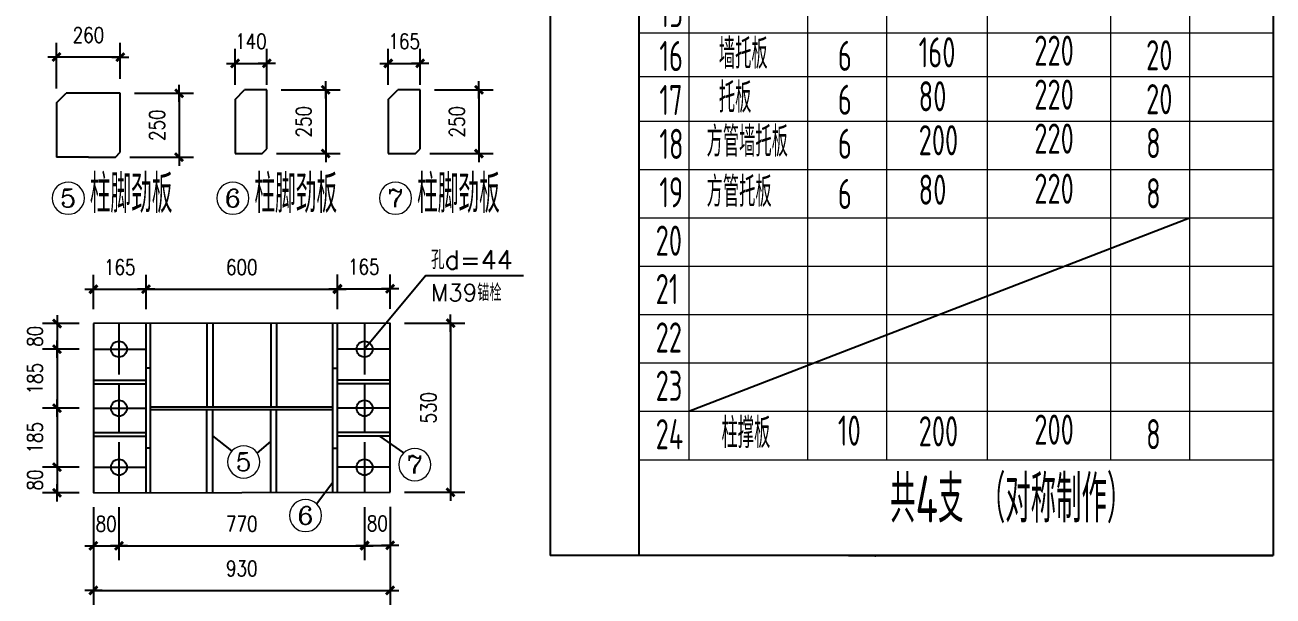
# Model space of a CAD drawing. Header units: millimetres. Extents: x 2451220 to 4527627, y -5186613 to -1639140.
# Drawn here: x 2491766 to 2499592, y -1723549 to -1719970 of the extents above; entities that cross this region are included whole.
import ezdxf
from ezdxf.enums import TextEntityAlignment as Align

# ---------------------------------------------------------------- set-up
doc = ezdxf.new("R2010")
doc.units = ezdxf.units.MM
doc.header["$LTSCALE"] = 1000
doc.header["$PDMODE"] = 34
doc.linetypes.add('CENTER', pattern=[50.8, 31.75, -6.35, 6.35, -6.35])
doc.layers.add('轴线层', color=1, linetype='CENTER', lineweight=15)
doc.layers.add('钢架', color=7, linetype='Continuous', lineweight=25)
doc.styles.add('COMPLEX', font='COMPLEX')
doc.styles.add('DIM_FONT', font='simplex.shx', dxfattribs={"width": 0.8, "bigfont": 'hztxt.shx'})
doc.styles.add('hz', font='gbenor.shx', dxfattribs={"width": 0.75, "height": 100, "bigfont": 'gbcbig.shx'})
doc.styles.get("Standard").update_dxf_attribs({"font": 'txt', "bigfont": 'gbcbig.shx'})
doc.dimstyles.new('WGH(2)', dxfattribs={"dimscale": 1.2, "dimtxt": 100, "dimasz": 0.5, "dimexe": 75, "dimexo": 75, "dimgap": 75, "dimtad": 1, "dimdec": 0, "dimlfac": 0.5, "dimzin": 0, "dimdsep": 46, "dimtxsty": 'DIM_FONT', "dimblk1": '_DIMX', "dimblk2": '_DIMX', "dimsah": 1, "dimcen": 0.09, "dimclrd": 3, "dimclre": 3, "dimclrt": 7, "dimadec": 0, "dimazin": 0, "dimtfac": 1, "dimtdec": 0, "dimtix": 1, "dimtmove": 2, "dimatfit": 3, "dimldrblk": '_DIMX', "dimfxl": 1, "dimtolj": 1, "dimtzin": 0, "dimarcsym": 0})

# ---------------------------------------------------------------- blocks, each defined once
blk = doc.blocks.new('轴线标号')
at = {"lineweight": 13}
blk.add_circle((0, 0), 0.5, dxfattribs=at)
at = {"layer": '钢架', "lineweight": 13, "style": 'COMPLEX', "width": 1.041667}
blk.add_attdef('A', text='', height=0.56, dxfattribs=at).set_placement((-0.25, -0.28), (0.25, -0.28), align=Align.FIT)
blk = doc.blocks.new('_DIMX')
blk.add_line((-150, 0), (150, 0))
at = {"const_width": 50}
blk.add_lwpolyline([(-70, -70), (70, 70)], dxfattribs=at)
blk = doc.blocks.new('*D1907')
at = {"color": 3, "lineweight": -2}
for p, q in [((2492195.6, -1722992), (2492195.6, -1723324.7)), ((2492355.6, -1722992), (2492355.6, -1723324.7)), ((2492195.3, -1723234.7), (2492194.9, -1723234.7)), ((2492195.6, -1723234.7), (2492355.6, -1723234.7)), ((2492356, -1723234.7), (2492356.3, -1723234.7))]:
    blk.add_line(p, q, dxfattribs=at)
at = {"layer": 'Defpoints', "color": 0}
for p in [(2492195.6, -1722902), (2492355.6, -1722902), (2492355.6, -1723234.7)]:
    blk.add_point(p, dxfattribs=at)
at = {"color": 3, "lineweight": -2, "xscale": 0.36, "yscale": 0.36, "zscale": 0.36}
blk.add_blockref('_DIMX', (2492195.6, -1723234.7), dxfattribs=at)
at = {"color": 3, "lineweight": -2, "xscale": 0.36, "yscale": 0.36, "zscale": 0.36, "rotation": 180}
blk.add_blockref('_DIMX', (2492355.6, -1723234.7), dxfattribs=at)
at = {"color": 7, "insert": (2492275.6, -1723096.7), "char_height": 96, "attachment_point": 5, "style": 'DIM_FONT'}
blk.add_mtext('\\A1;80', dxfattribs=at)
blk = doc.blocks.new('*D402')
at = {"color": 3, "lineweight": -2}
for p, q in [((2492355.6, -1722992), (2492355.6, -1723324.7)), ((2493895.6, -1722992), (2493895.6, -1723324.7)), ((2492356, -1723234.7), (2493895.3, -1723234.7))]:
    blk.add_line(p, q, dxfattribs=at)
at = {"layer": 'Defpoints', "color": 0}
for p in [(2492355.6, -1722902), (2493895.6, -1722902), (2493895.6, -1723234.7)]:
    blk.add_point(p, dxfattribs=at)
at = {"color": 3, "lineweight": -2, "xscale": 0.36, "yscale": 0.36, "zscale": 0.36, "rotation": 180}
blk.add_blockref('_DIMX', (2492355.6, -1723234.7), dxfattribs=at)
at = {"color": 3, "lineweight": -2, "xscale": 0.36, "yscale": 0.36, "zscale": 0.36}
blk.add_blockref('_DIMX', (2493895.6, -1723234.7), dxfattribs=at)
at = {"color": 7, "insert": (2493125.6, -1723096.7), "char_height": 96, "attachment_point": 5, "style": 'DIM_FONT'}
blk.add_mtext('\\A1;770', dxfattribs=at)
blk = doc.blocks.new('*D1908')
at = {"color": 3, "lineweight": -2}
for p, q in [((2493895.6, -1722992), (2493895.6, -1723322)), ((2494056, -1722989.3), (2494056, -1723322)), ((2493895.3, -1723232), (2493894.9, -1723232)), ((2493895.6, -1723232), (2494056, -1723232)), ((2494056.4, -1723232), (2494056.7, -1723232))]:
    blk.add_line(p, q, dxfattribs=at)
at = {"layer": 'Defpoints', "color": 0}
for p in [(2493895.6, -1722902), (2494056, -1722899.3), (2494056, -1723232)]:
    blk.add_point(p, dxfattribs=at)
at = {"color": 3, "lineweight": -2, "xscale": 0.36, "yscale": 0.36, "zscale": 0.36}
blk.add_blockref('_DIMX', (2493895.6, -1723232), dxfattribs=at)
at = {"color": 3, "lineweight": -2, "xscale": 0.36, "yscale": 0.36, "zscale": 0.36, "rotation": 180}
blk.add_blockref('_DIMX', (2494056, -1723232), dxfattribs=at)
at = {"color": 7, "insert": (2493975.8, -1723094), "char_height": 96, "attachment_point": 5, "style": 'DIM_FONT'}
blk.add_mtext('\\A1;80', dxfattribs=at)
blk = doc.blocks.new('*D1909')
at = {"color": 3, "lineweight": -2}
for p, q in [((2492105.6, -1721842), (2491877.2, -1721842)), ((2491967.2, -1721841.7), (2491967.2, -1721841.3)), ((2491967.2, -1721842), (2491967.2, -1722002)), ((2492105.6, -1722002), (2491877.2, -1722002)), ((2491967.2, -1722002.4), (2491967.2, -1722002.7))]:
    blk.add_line(p, q, dxfattribs=at)
at = {"layer": 'Defpoints', "color": 0}
for p in [(2492195.6, -1721842), (2491967.2, -1722002), (2492195.6, -1722002)]:
    blk.add_point(p, dxfattribs=at)
at = {"color": 3, "lineweight": -2, "xscale": 0.36, "yscale": 0.36, "zscale": 0.36}
for p, rotation in [((2491967.2, -1721842), 270), ((2491967.2, -1722002), 90)]:
    blk.add_blockref('_DIMX', p, dxfattribs=dict(at, rotation=rotation))
at = {"color": 7, "insert": (2491829.2, -1721922), "char_height": 96, "attachment_point": 5, "rotation": 90, "style": 'DIM_FONT'}
blk.add_mtext('\\A1;80', dxfattribs=at)
blk = doc.blocks.new('*D1910')
at = {"color": 3, "lineweight": -2}
for p, q in [((2492105.6, -1722002), (2491877.2, -1722002)), ((2491967.2, -1722002.4), (2491967.2, -1722371.7)), ((2492105.6, -1722372), (2491877.2, -1722372))]:
    blk.add_line(p, q, dxfattribs=at)
at = {"layer": 'Defpoints', "color": 0}
for p in [(2492195.6, -1722002), (2491967.2, -1722372), (2492195.6, -1722372)]:
    blk.add_point(p, dxfattribs=at)
at = {"color": 3, "lineweight": -2, "xscale": 0.36, "yscale": 0.36, "zscale": 0.36}
for p, rotation in [((2491967.2, -1722002), 90), ((2491967.2, -1722372), 270)]:
    blk.add_blockref('_DIMX', p, dxfattribs=dict(at, rotation=rotation))
at = {"color": 7, "insert": (2491829.2, -1722187), "char_height": 96, "attachment_point": 5, "rotation": 90, "style": 'DIM_FONT'}
blk.add_mtext('\\A1;185', dxfattribs=at)
blk = doc.blocks.new('*D1911')
at = {"color": 3, "lineweight": -2}
for p, q in [((2492105.6, -1722372), (2491877.2, -1722372)), ((2491967.2, -1722372.4), (2491967.2, -1722741.7)), ((2492105.6, -1722742), (2491877.2, -1722742))]:
    blk.add_line(p, q, dxfattribs=at)
at = {"layer": 'Defpoints', "color": 0}
for p in [(2492195.6, -1722372), (2491967.2, -1722742), (2492195.6, -1722742)]:
    blk.add_point(p, dxfattribs=at)
at = {"color": 3, "lineweight": -2, "xscale": 0.36, "yscale": 0.36, "zscale": 0.36}
for p, rotation in [((2491967.2, -1722372), 90), ((2491967.2, -1722742), 270)]:
    blk.add_blockref('_DIMX', p, dxfattribs=dict(at, rotation=rotation))
at = {"color": 7, "insert": (2491829.2, -1722557), "char_height": 96, "attachment_point": 5, "rotation": 90, "style": 'DIM_FONT'}
blk.add_mtext('\\A1;185', dxfattribs=at)
blk = doc.blocks.new('*D1912')
at = {"color": 3, "lineweight": -2}
for p, q in [((2492105.6, -1722742), (2491877.2, -1722742)), ((2491967.2, -1722741.7), (2491967.2, -1722741.3)), ((2491967.2, -1722742), (2491967.2, -1722902)), ((2492105.6, -1722902), (2491877.2, -1722902)), ((2491967.2, -1722902.4), (2491967.2, -1722902.7))]:
    blk.add_line(p, q, dxfattribs=at)
at = {"layer": 'Defpoints', "color": 0}
for p in [(2492195.6, -1722742), (2491967.2, -1722902), (2492195.6, -1722902)]:
    blk.add_point(p, dxfattribs=at)
at = {"color": 3, "lineweight": -2, "xscale": 0.36, "yscale": 0.36, "zscale": 0.36}
for p, rotation in [((2491967.2, -1722742), 270), ((2491967.2, -1722902), 90)]:
    blk.add_blockref('_DIMX', p, dxfattribs=dict(at, rotation=rotation))
at = {"color": 7, "insert": (2491829.2, -1722822), "char_height": 96, "attachment_point": 5, "rotation": 90, "style": 'DIM_FONT'}
blk.add_mtext('\\A1;80', dxfattribs=at)
blk = doc.blocks.new('*D1913')
at = {"color": 3, "lineweight": -2}
for p, q in [((2492195.6, -1721752), (2492195.6, -1721536.3)), ((2492525.6, -1721752), (2492525.6, -1721536.3)), ((2492195.3, -1721626.3), (2492194.9, -1721626.3)), ((2492195.6, -1721626.3), (2492525.6, -1721626.3)), ((2492526, -1721626.3), (2492526.3, -1721626.3))]:
    blk.add_line(p, q, dxfattribs=at)
at = {"layer": 'Defpoints', "color": 0}
for p in [(2492525.6, -1721626.3), (2492195.6, -1721842), (2492525.6, -1721842)]:
    blk.add_point(p, dxfattribs=at)
at = {"color": 3, "lineweight": -2, "xscale": 0.36, "yscale": 0.36, "zscale": 0.36}
blk.add_blockref('_DIMX', (2492195.6, -1721626.3), dxfattribs=at)
at = {"color": 3, "lineweight": -2, "xscale": 0.36, "yscale": 0.36, "zscale": 0.36, "rotation": 180}
blk.add_blockref('_DIMX', (2492525.6, -1721626.3), dxfattribs=at)
at = {"color": 7, "insert": (2492360.6, -1721488.3), "char_height": 96, "attachment_point": 5, "style": 'DIM_FONT'}
blk.add_mtext('\\A1;165', dxfattribs=at)
blk = doc.blocks.new('*D1914')
at = {"color": 3, "lineweight": -2}
for p, q in [((2492525.6, -1721752), (2492525.6, -1721536.3)), ((2493725.6, -1721752), (2493725.6, -1721536.3)), ((2492526, -1721626.3), (2493725.3, -1721626.3))]:
    blk.add_line(p, q, dxfattribs=at)
at = {"layer": 'Defpoints', "color": 0}
for p in [(2493725.6, -1721626.3), (2492525.6, -1721842), (2493725.6, -1721842)]:
    blk.add_point(p, dxfattribs=at)
at = {"color": 3, "lineweight": -2, "xscale": 0.36, "yscale": 0.36, "zscale": 0.36, "rotation": 180}
blk.add_blockref('_DIMX', (2492525.6, -1721626.3), dxfattribs=at)
at = {"color": 3, "lineweight": -2, "xscale": 0.36, "yscale": 0.36, "zscale": 0.36}
blk.add_blockref('_DIMX', (2493725.6, -1721626.3), dxfattribs=at)
at = {"color": 7, "insert": (2493125.6, -1721488.3), "char_height": 96, "attachment_point": 5, "style": 'DIM_FONT'}
blk.add_mtext('\\A1;600', dxfattribs=at)
blk = doc.blocks.new('*D1915')
at = {"color": 3, "lineweight": -2}
for p, q in [((2493725.6, -1721752), (2493725.6, -1721533.6)), ((2494056, -1721749.3), (2494056, -1721533.6)), ((2493725.3, -1721623.6), (2493724.9, -1721623.6)), ((2493725.6, -1721623.6), (2494056, -1721623.6)), ((2494056.4, -1721623.6), (2494056.7, -1721623.6))]:
    blk.add_line(p, q, dxfattribs=at)
at = {"layer": 'Defpoints', "color": 0}
for p in [(2494056, -1721623.6), (2494056, -1721839.3), (2493725.6, -1721842)]:
    blk.add_point(p, dxfattribs=at)
at = {"color": 3, "lineweight": -2, "xscale": 0.36, "yscale": 0.36, "zscale": 0.36}
blk.add_blockref('_DIMX', (2493725.6, -1721623.6), dxfattribs=at)
at = {"color": 3, "lineweight": -2, "xscale": 0.36, "yscale": 0.36, "zscale": 0.36, "rotation": 180}
blk.add_blockref('_DIMX', (2494056, -1721623.6), dxfattribs=at)
at = {"color": 7, "insert": (2493890.8, -1721485.6), "char_height": 96, "attachment_point": 5, "style": 'DIM_FONT'}
blk.add_mtext('\\A1;165', dxfattribs=at)
blk = doc.blocks.new('*D1916')
at = {"color": 3, "lineweight": -2}
for p, q in [((2494146, -1721839.3), (2494525, -1721839.3)), ((2494435, -1721839.7), (2494435, -1722898.9)), ((2494146, -1722899.3), (2494525, -1722899.3))]:
    blk.add_line(p, q, dxfattribs=at)
at = {"layer": 'Defpoints', "color": 0}
for p in [(2494056, -1721839.3), (2494056, -1722899.3), (2494435, -1722899.3)]:
    blk.add_point(p, dxfattribs=at)
at = {"color": 3, "lineweight": -2, "xscale": 0.36, "yscale": 0.36, "zscale": 0.36}
for p, rotation in [((2494435, -1721839.3), 90), ((2494435, -1722899.3), 270)]:
    blk.add_blockref('_DIMX', p, dxfattribs=dict(at, rotation=rotation))
at = {"color": 7, "insert": (2494297, -1722369.3), "char_height": 96, "attachment_point": 5, "rotation": 90, "style": 'DIM_FONT'}
blk.add_mtext('\\A1;530', dxfattribs=at)
blk = doc.blocks.new('*D1917')
at = {"color": 3, "lineweight": -2}
for p, q in [((2492195.6, -1722992), (2492195.6, -1723604.4)), ((2494056, -1722989.3), (2494056, -1723604.4)), ((2492196, -1723514.4), (2494055.6, -1723514.4))]:
    blk.add_line(p, q, dxfattribs=at)
at = {"layer": 'Defpoints', "color": 0}
for p in [(2492195.6, -1722902), (2494056, -1722899.3), (2494056, -1723514.4)]:
    blk.add_point(p, dxfattribs=at)
at = {"color": 3, "lineweight": -2, "xscale": 0.36, "yscale": 0.36, "zscale": 0.36, "rotation": 180}
blk.add_blockref('_DIMX', (2492195.6, -1723514.4), dxfattribs=at)
at = {"color": 3, "lineweight": -2, "xscale": 0.36, "yscale": 0.36, "zscale": 0.36}
blk.add_blockref('_DIMX', (2494056, -1723514.4), dxfattribs=at)
at = {"color": 7, "insert": (2493125.8, -1723376.4), "char_height": 96, "attachment_point": 5, "style": 'DIM_FONT'}
blk.add_mtext('\\A1;930', dxfattribs=at)
blk = doc.blocks.new('*D1918')
at = {"color": 3, "lineweight": -2}
for p, q in [((2492454.1, -1720398.5), (2492822.6, -1720398.5)), ((2492732.6, -1720398.8), (2492732.6, -1720798.1)), ((2492424.1, -1720798.5), (2492822.6, -1720798.5))]:
    blk.add_line(p, q, dxfattribs=at)
at = {"layer": 'Defpoints', "color": 0}
for p in [(2492364.1, -1720398.5), (2492334.1, -1720798.5), (2492732.6, -1720798.5)]:
    blk.add_point(p, dxfattribs=at)
at = {"color": 3, "lineweight": -2, "xscale": 0.36, "yscale": 0.36, "zscale": 0.36}
for p, rotation in [((2492732.6, -1720398.5), 90), ((2492732.6, -1720798.5), 270)]:
    blk.add_blockref('_DIMX', p, dxfattribs=dict(at, rotation=rotation))
at = {"color": 7, "insert": (2492594.6, -1720598.5), "char_height": 96, "attachment_point": 5, "rotation": 90, "style": 'DIM_FONT'}
blk.add_mtext('\\A1;250', dxfattribs=at)
blk = doc.blocks.new('*D1919')
at = {"color": 3, "lineweight": -2}
for p, q in [((2493373.3, -1720376.5), (2493741.8, -1720376.5)), ((2493651.8, -1720376.9), (2493651.8, -1720776.1)), ((2493343.3, -1720776.5), (2493741.8, -1720776.5))]:
    blk.add_line(p, q, dxfattribs=at)
at = {"layer": 'Defpoints', "color": 0}
for p in [(2493283.3, -1720376.5), (2493253.3, -1720776.5), (2493651.8, -1720776.5)]:
    blk.add_point(p, dxfattribs=at)
at = {"color": 3, "lineweight": -2, "xscale": 0.36, "yscale": 0.36, "zscale": 0.36}
for p, rotation in [((2493651.8, -1720376.5), 90), ((2493651.8, -1720776.5), 270)]:
    blk.add_blockref('_DIMX', p, dxfattribs=dict(at, rotation=rotation))
at = {"color": 7, "insert": (2493513.8, -1720576.5), "char_height": 96, "attachment_point": 5, "rotation": 90, "style": 'DIM_FONT'}
blk.add_mtext('\\A1;250', dxfattribs=at)
blk = doc.blocks.new('*D1920')
at = {"color": 3, "lineweight": -2}
for p, q in [((2493083.3, -1720346.5), (2493083.3, -1720120.9)), ((2493283.3, -1720346.5), (2493283.3, -1720120.9)), ((2493083, -1720210.9), (2493082.6, -1720210.9)), ((2493083.3, -1720210.9), (2493283.3, -1720210.9)), ((2493283.7, -1720210.9), (2493284.1, -1720210.9))]:
    blk.add_line(p, q, dxfattribs=at)
at = {"layer": 'Defpoints', "color": 0}
for p in [(2493283.3, -1720210.9), (2493083.3, -1720436.5), (2493283.3, -1720436.5)]:
    blk.add_point(p, dxfattribs=at)
at = {"color": 3, "lineweight": -2, "xscale": 0.36, "yscale": 0.36, "zscale": 0.36}
blk.add_blockref('_DIMX', (2493083.3, -1720210.9), dxfattribs=at)
at = {"color": 3, "lineweight": -2, "xscale": 0.36, "yscale": 0.36, "zscale": 0.36, "rotation": 180}
blk.add_blockref('_DIMX', (2493283.3, -1720210.9), dxfattribs=at)
at = {"color": 7, "insert": (2493183.3, -1720072.9), "char_height": 96, "attachment_point": 5, "style": 'DIM_FONT'}
blk.add_mtext('\\A1;140', dxfattribs=at)
blk = doc.blocks.new('*D1921')
at = {"color": 3, "lineweight": -2}
for p, q in [((2491964.1, -1720368.5), (2491964.1, -1720081.6)), ((2492364.1, -1720308.5), (2492364.1, -1720081.6)), ((2492363.7, -1720171.6), (2491964.4, -1720171.6))]:
    blk.add_line(p, q, dxfattribs=at)
at = {"layer": 'Defpoints', "color": 0}
for p in [(2491964.1, -1720171.6), (2492364.1, -1720398.5), (2491964.1, -1720458.5)]:
    blk.add_point(p, dxfattribs=at)
at = {"color": 3, "lineweight": -2, "xscale": 0.36, "yscale": 0.36, "zscale": 0.36, "rotation": 180}
blk.add_blockref('_DIMX', (2491964.1, -1720171.6), dxfattribs=at)
at = {"color": 3, "lineweight": -2, "xscale": 0.36, "yscale": 0.36, "zscale": 0.36}
blk.add_blockref('_DIMX', (2492364.1, -1720171.6), dxfattribs=at)
at = {"color": 7, "insert": (2492164.1, -1720033.6), "char_height": 96, "attachment_point": 5, "style": 'DIM_FONT'}
blk.add_mtext('\\A1;260', dxfattribs=at)
blk = doc.blocks.new('*D1922')
at = {"color": 3, "lineweight": -2}
for p, q in [((2494334.4, -1720376.5), (2494702.9, -1720376.5)), ((2494612.9, -1720376.9), (2494612.9, -1720776.1)), ((2494304.4, -1720776.5), (2494702.9, -1720776.5))]:
    blk.add_line(p, q, dxfattribs=at)
at = {"layer": 'Defpoints', "color": 0}
for p in [(2494244.4, -1720376.5), (2494214.4, -1720776.5), (2494612.9, -1720776.5)]:
    blk.add_point(p, dxfattribs=at)
at = {"color": 3, "lineweight": -2, "xscale": 0.36, "yscale": 0.36, "zscale": 0.36}
for p, rotation in [((2494612.9, -1720376.5), 90), ((2494612.9, -1720776.5), 270)]:
    blk.add_blockref('_DIMX', p, dxfattribs=dict(at, rotation=rotation))
at = {"color": 7, "insert": (2494474.9, -1720576.5), "char_height": 96, "attachment_point": 5, "rotation": 90, "style": 'DIM_FONT'}
blk.add_mtext('\\A1;250', dxfattribs=at)
blk = doc.blocks.new('*D1923')
at = {"color": 3, "lineweight": -2}
for p, q in [((2494044.4, -1720346.5), (2494044.4, -1720120.9)), ((2494244.4, -1720346.5), (2494244.4, -1720120.9)), ((2494044.1, -1720210.9), (2494043.7, -1720210.9)), ((2494044.4, -1720210.9), (2494244.4, -1720210.9)), ((2494244.8, -1720210.9), (2494245.1, -1720210.9))]:
    blk.add_line(p, q, dxfattribs=at)
at = {"layer": 'Defpoints', "color": 0}
for p in [(2494244.4, -1720210.9), (2494044.4, -1720436.5), (2494244.4, -1720436.5)]:
    blk.add_point(p, dxfattribs=at)
at = {"color": 3, "lineweight": -2, "xscale": 0.36, "yscale": 0.36, "zscale": 0.36}
blk.add_blockref('_DIMX', (2494044.4, -1720210.9), dxfattribs=at)
at = {"color": 3, "lineweight": -2, "xscale": 0.36, "yscale": 0.36, "zscale": 0.36, "rotation": 180}
blk.add_blockref('_DIMX', (2494244.4, -1720210.9), dxfattribs=at)
at = {"color": 7, "insert": (2494144.4, -1720072.9), "char_height": 96, "attachment_point": 5, "style": 'DIM_FONT'}
blk.add_mtext('\\A1;165', dxfattribs=at)

msp = doc.modelspace()

# ---------------------------------------------------------------- linework, layer by layer
at = {"color": 1}
for p, q in [((2495058.8, -1715246.7), (2495058.8, -1723294.6)), ((2495617.8, -1723294.6), (2495617.8, -1715887.5))]:
    msp.add_line(p, q, dxfattribs=at)
for p, q in [((2499592, -1715246.7), (2499592, -1723294.6)), ((2491964.1, -1720458.5), (2492024.1, -1720398.5)), ((2492364.1, -1720398.5), (2492024.1, -1720398.5)), ((2492364.1, -1720768.5), (2492364.1, -1720398.5)), ((2493083.3, -1720436.5), (2493143.3, -1720376.5)), ((2493283.3, -1720376.5), (2493143.3, -1720376.5)), ((2493283.3, -1720746.5), (2493283.3, -1720376.5)), ((2494044.4, -1720436.5), (2494104.4, -1720376.5)), ((2494244.4, -1720376.5), (2494104.4, -1720376.5)), ((2494244.4, -1720746.5), (2494244.4, -1720376.5)), ((2491964.1, -1720458.5), (2491964.1, -1720798.5)), ((2493083.3, -1720436.5), (2493083.3, -1720776.5)), ((2494044.4, -1720436.5), (2494044.4, -1720776.5)), ((2492164.1, -1720798.5), (2491964.1, -1720798.5)), ((2492164.1, -1720798.5), (2492334.1, -1720798.5)), ((2492334.1, -1720798.5), (2492364.1, -1720768.5)), ((2493083.3, -1720776.5), (2493253.3, -1720776.5)), ((2493253.3, -1720776.5), (2493283.3, -1720746.5)), ((2494044.4, -1720776.5), (2494214.4, -1720776.5)), ((2494214.4, -1720776.5), (2494244.4, -1720746.5)), ((2495929.8, -1722391.5), (2499068, -1721178.7)), ((2494280.3, -1721539.7), (2493895.6, -1722002)), ((2494280.3, -1721539.7), (2494891.8, -1721539.7)), ((2494056, -1721839.3), (2492195.6, -1721842)), ((2494056, -1722899.3), (2494056, -1721839.3)), ((2492195.6, -1721842), (2492195.6, -1722902)), ((2492355.6, -1721842), (2492355.6, -1722160)), ((2492525.6, -1722902), (2492525.6, -1721842)), ((2492553.6, -1722902), (2492553.6, -1721842)), ((2492907.6, -1721842), (2492907.6, -1722364)), ((2492943.6, -1721842), (2492943.6, -1722364)), ((2493307.6, -1721842), (2493307.6, -1722364)), ((2493343.6, -1721842), (2493343.6, -1722364)), ((2493697.6, -1722902), (2493697.6, -1721842)), ((2493725.6, -1722902), (2493725.6, -1721842)), ((2493895.6, -1721842), (2493895.6, -1722160)), ((2492195.6, -1722002), (2492525.6, -1722002)), ((2494055.6, -1722002), (2493725.6, -1722002)), ((2492553.6, -1722122), (2492525.6, -1722122)), ((2493697.6, -1722122), (2493725.6, -1722122)), ((2492195.6, -1722195.7), (2492525.6, -1722195.7)), ((2492195.6, -1722219.7), (2492525.6, -1722219.7)), ((2492355.6, -1722219.7), (2492355.6, -1722524.3)), ((2494055.6, -1722195.7), (2493725.6, -1722195.7)), ((2494055.6, -1722219.7), (2493725.6, -1722219.7)), ((2493895.6, -1722219.7), (2493895.6, -1722524.3)), ((2492195.6, -1722372), (2492525.6, -1722372)), ((2492553.6, -1722364), (2493697.6, -1722364)), ((2492553.6, -1722380), (2493697.6, -1722380)), ((2492907.6, -1722902), (2492907.6, -1722380)), ((2492943.6, -1722902), (2492943.6, -1722380)), ((2493307.6, -1722902), (2493307.6, -1722380)), ((2493343.6, -1722902), (2493343.6, -1722380)), ((2494055.6, -1722372), (2493725.6, -1722372)), ((2492195.6, -1722524.3), (2492525.6, -1722524.3)), ((2494055.6, -1722524.3), (2493725.6, -1722524.3)), ((2492195.6, -1722548.3), (2492525.6, -1722548.3)), ((2492355.6, -1722584), (2492355.6, -1722902)), ((2492553.6, -1722622), (2492525.6, -1722622)), ((2493063.9, -1722640), (2492943.6, -1722545.5)), ((2493222.7, -1722654.2), (2493307.6, -1722581)), ((2493697.6, -1722622), (2493725.6, -1722622)), ((2494055.6, -1722548.3), (2493725.6, -1722548.3)), ((2493895.6, -1722584), (2493895.6, -1722902)), ((2494141.3, -1722652.3), (2493990.9, -1722548.3)), ((2492195.6, -1722742), (2492525.6, -1722742)), ((2494055.6, -1722742), (2493725.6, -1722742)), ((2493594.4, -1722971), (2493697.6, -1722836)), ((2492195.6, -1722902), (2494056, -1722899.3)), ((2496930.8, -1723294.6), (2499592, -1723294.6))]:
    msp.add_line(p, q)
at = {"lineweight": -3}
msp.add_line((2499592, -1723294.6), (2495058.8, -1723294.6), dxfattribs=at)
for centre in [(2492355.6, -1722002), (2493895.6, -1722002), (2492355.6, -1722372), (2493895.6, -1722372), (2492355.6, -1722742), (2493895.6, -1722742)]:
    msp.add_circle(centre, 50)
at = {"layer": '钢架', "lineweight": 13}
for p, q in [((2495929.8, -1715246.7), (2495929.8, -1722694.7)), ((2496673.4, -1715246.7), (2496673.4, -1720900.7)), ((2497798.8, -1715246.7), (2497798.8, -1721178.7)), ((2498572.8, -1715246.7), (2498572.8, -1722694.7)), ((2499068, -1715246.7), (2499068, -1722694.7)), ((2497169.3, -1718641.8), (2497169.3, -1720845.5)), ((2497169.3, -1718641.8), (2497169.3, -1722694.7)), ((2495617.8, -1720018.9), (2499592, -1720018.9)), ((2495617.8, -1720018.9), (2499592, -1720018.9)), ((2495617.8, -1720018.9), (2499592, -1720018.9)), ((2495617.8, -1720018.9), (2499592, -1720018.9)), ((2495617.8, -1720294.3), (2499592, -1720294.3)), ((2495617.8, -1720294.3), (2499592, -1720294.3)), ((2495617.8, -1720294.3), (2499592, -1720294.3)), ((2495617.8, -1720294.3), (2499592, -1720294.3)), ((2495617.8, -1720572.3), (2499592, -1720572.3)), ((2495617.8, -1720875.5), (2499592, -1720875.5)), ((2495617.8, -1720875.5), (2499592, -1720875.5)), ((2495617.8, -1720875.5), (2499592, -1720875.5)), ((2495617.8, -1720875.5), (2499592, -1720875.5)), ((2495617.8, -1720875.5), (2499592, -1720875.5)), ((2496673.4, -1720900.7), (2496673.4, -1722694.7)), ((2495617.8, -1721178.7), (2499592, -1721178.7)), ((2497798.8, -1721171.4), (2497798.8, -1722694.7)), ((2497798.8, -1721178.7), (2497798.8, -1722694.7)), ((2495617.8, -1721481.9), (2499592, -1721481.9)), ((2497798.8, -1721474.6), (2497798.8, -1722694.7)), ((2495617.8, -1721785.1), (2499592, -1721785.1)), ((2495617.8, -1721785.1), (2499592, -1721785.1)), ((2497798.8, -1721785.1), (2497798.8, -1722412.7)), ((2495617.8, -1722088.3), (2499592, -1722088.3)), ((2497798.8, -1722384.2), (2497798.8, -1722692.8)), ((2495617.8, -1722391.5), (2499592, -1722391.5)), ((2497798.8, -1722608.9), (2497798.8, -1722617.6)), ((2495617.8, -1722694.7), (2499592, -1722694.7)), ((2497098, -1723294.6), (2497098, -1723303.3))]:
    msp.add_line(p, q, dxfattribs=at)

# ---------------------------------------------------------------- block references
ref = msp.add_blockref('轴线标号', (2492037.7, -1721055.9), dxfattribs=dict(xscale=-201.8218843135983, yscale=201.8218843135983, zscale=201.8218843136332))
ref.add_attrib('A', '5', dxfattribs={"layer": '钢架', "lineweight": 13, "height": 113, "style": 'COMPLEX', "width": 1.339286}).set_placement((2491987.2, -1721112.4), (2492088.1, -1721112.4), align=Align.FIT)
ref = msp.add_blockref('轴线标号', (2493069.9, -1721055.9), dxfattribs=dict(xscale=-201.8218843135983, yscale=201.8218843135983, zscale=201.8218843136332))
ref.add_attrib('A', '6', dxfattribs={"layer": '钢架', "lineweight": 13, "height": 113, "style": 'COMPLEX', "width": 1.339286}).set_placement((2493019.5, -1721112.4), (2493120.4, -1721112.4), align=Align.FIT)
ref = msp.add_blockref('轴线标号', (2494089.9, -1721055.9), dxfattribs=dict(xscale=-201.8218843135983, yscale=201.8218843135983, zscale=201.8218843136332))
ref.add_attrib('A', '7', dxfattribs={"layer": '钢架', "lineweight": 13, "height": 113, "style": 'COMPLEX', "width": 1.339286}).set_placement((2494039.5, -1721112.4), (2494140.4, -1721112.4), align=Align.FIT)
ref = msp.add_blockref('轴线标号', (2493137.8, -1722708.8), dxfattribs=dict(xscale=-201.8218843135983, yscale=201.8218843135983, zscale=201.8218843136332))
ref.add_attrib('A', '5', dxfattribs={"layer": '钢架', "lineweight": 13, "height": 113, "style": 'COMPLEX', "width": 1.339286}).set_placement((2493087.3, -1722765.3), (2493188.2, -1722765.3), align=Align.FIT)
ref = msp.add_blockref('轴线标号', (2494210.5, -1722725.7), dxfattribs=dict(xscale=-201.8218843135983, yscale=201.8218843135983, zscale=201.8218843136332))
ref.add_attrib('A', '7', dxfattribs={"layer": '钢架', "lineweight": 13, "height": 113, "style": 'COMPLEX', "width": 1.339286}).set_placement((2494160.1, -1722782.2), (2494261, -1722782.2), align=Align.FIT)
ref = msp.add_blockref('轴线标号', (2493525.5, -1723044.8), dxfattribs=dict(xscale=-201.8218843135983, yscale=201.8218843135983, zscale=201.8218843136332))
ref.add_attrib('A', '6', dxfattribs={"layer": '钢架', "lineweight": 13, "height": 113, "style": 'COMPLEX', "width": 1.339286}).set_placement((2493475, -1723101.3), (2493575.9, -1723101.3), align=Align.FIT)

# ---------------------------------------------------------------- texts
at = {"layer": '轴线层', "color": 0, "linetype": 'ByBlock', "attachment_point": 1}
for s, insert, char_height, own_width in [('孔d=44', (2494312.6, -1721383), 117.6, 1446.473), ('M39锚栓', (2494312, -1721594.6), 105.84, 1301.826)]:
    msp.add_mtext_dynamic_manual_height_columns(s, width=1506.743, gutter_width=12.5, heights=[336], dxfattribs=dict(at, insert=insert, char_height=char_height)).dxf.set("width", own_width)
at = {"layer": '钢架', "lineweight": 13, "attachment_point": 1, "style": 'hz'}
for s, insert, char_height, width in [('15', (2495744.3, -1719795.2), 188.86, 774.007), (' 墙托板', (2496040.3, -1720056), 188.86, 774.007), ('\\pi400,t600;    220', (2497388.2, -1720037.1), 188.863, 1172.138), ('16', (2495744.3, -1720070.6), 188.86, 774.007), ('\\pi400,t600;    6', (2496156.5, -1720069.2), 188.863, 1172.138), ('\\pi400,t600;    160', (2496662.9, -1720047.4), 188.863, 1172.138), ('\\pi400,t600;  20', (2498242.6, -1720065.5), 188.863, 1172.138), ('17', (2495744.3, -1720346), 188.86, 774.007), (' 托板', (2496040.3, -1720331.4), 188.86, 774.007), ('\\pi400,t600;    6', (2496156.5, -1720344.6), 188.863, 1172.138), ('\\pi400,t600;    80', (2496662.9, -1720322.8), 188.863, 1172.138), ('\\pi400,t600;    220', (2497388.2, -1720312.5), 188.863, 1172.138), ('\\pi400,t600;  20', (2498242.6, -1720340.9), 188.863, 1172.138), ('方管墙托板', (2496040.3, -1720606.8), 188.86, 774.007), ('18', (2495744.3, -1720621.4), 188.86, 774.007), ('\\pi400,t600;    6', (2496156.5, -1720620.1), 188.863, 1172.138), ('\\pi400,t600;    200', (2496662.9, -1720598.2), 188.863, 1172.138), ('\\pi400,t600;    220', (2497388.2, -1720588), 188.863, 1172.138), ('\\pi400,t600;  8', (2498242.6, -1720616.3), 188.863, 1172.138), ('柱脚劲板', (2492172.7, -1720908), 240, 983.576), ('柱脚劲板', (2493205, -1720908), 240, 983.576), ('柱脚劲板', (2494225, -1720908), 240, 983.576), ('方管托板', (2496040.3, -1720921.3), 188.86, 774.007), ('19', (2495744.3, -1720924.6), 188.86, 774.007), ('\\pi400,t600;    6', (2496156.5, -1720934.6), 188.863, 1172.138), ('\\pi400,t600;    80', (2496662.9, -1720908.1), 188.863, 1172.138), ('\\pi400,t600;    220', (2497388.2, -1720902.4), 188.863, 1172.138), ('\\pi400,t600;  8', (2498242.6, -1720930.8), 188.863, 1172.138), ('20', (2495720.9, -1721227.8), 188.86, 774.007), ('21', (2495720.9, -1721531), 188.86, 774.007), ('22', (2495720.9, -1721834.2), 188.86, 774.007), ('23', (2495720.9, -1722137.4), 188.86, 774.007), ('24', (2495720.9, -1722440.6), 188.86, 774.007), ('  柱撑板', (2495980.3, -1722432.8), 188.86, 774.007), ('\\pi400,t600;    10', (2496156.5, -1722418.2), 188.863, 1172.138), ('\\pi400,t600;    200', (2496662.9, -1722422.2), 188.863, 1172.138), ('\\pi400,t600;    200', (2497388.2, -1722411.9), 188.863, 1172.138), ('\\pi400,t600;  8', (2498242.6, -1722440.3), 188.863, 1172.138), ('共4支', (2497190.5, -1722793.6), 295.1, 946.647), ('（对称制作）', (2497753.7, -1722793.6), 295.1, 946.647)]:
    msp.add_mtext(s, dxfattribs=dict(at, insert=insert, char_height=char_height, width=width))

# ---------------------------------------------------------------- dimensions: what is measured, and where the dimension line sits
for base, p1, p2, text, picture, middle in [((2491964.1, -1720171.6), (2492364.1, -1720398.5), (2491964.1, -1720458.5), '260', '*D1921', (2492164.1, -1720033.6)), ((2493283.3, -1720210.9), (2493083.3, -1720436.5), (2493283.3, -1720436.5), '140', '*D1920', (2493183.3, -1720072.9)), ((2494244.4, -1720210.9), (2494044.4, -1720436.5), (2494244.4, -1720436.5), '165', '*D1923', (2494144.4, -1720072.9))]:
    dim = msp.add_linear_dim(base=base, p1=p1, p2=p2, text=text, dimstyle='WGH(2)', override={"dimtxt": 80, "dimasz": 0.3})
    dim.commit()
    dim.dimension.update_dxf_attribs({"geometry": picture, "text_midpoint": middle})
for base, p1, p2, picture, middle in [((2492732.6, -1720798.5), (2492364.1, -1720398.5), (2492334.1, -1720798.5), '*D1918', (2492594.6, -1720598.5)), ((2493651.8, -1720776.5), (2493283.3, -1720376.5), (2493253.3, -1720776.5), '*D1919', (2493513.8, -1720576.5)), ((2494612.9, -1720776.5), (2494244.4, -1720376.5), (2494214.4, -1720776.5), '*D1922', (2494474.9, -1720576.5))]:
    dim = msp.add_linear_dim(base=base, p1=p1, p2=p2, angle=90, text='250', dimstyle='WGH(2)', override={"dimtxt": 80, "dimasz": 0.3})
    dim.commit()
    dim.dimension.update_dxf_attribs({"geometry": picture, "text_midpoint": middle})
for base, p1, p2, picture, middle in [((2492525.6, -1721626.3), (2492195.6, -1721842), (2492525.6, -1721842), '*D1913', (2492360.6, -1721488.3)), ((2493725.6, -1721626.3), (2492525.6, -1721842), (2493725.6, -1721842), '*D1914', (2493125.6, -1721488.3)), ((2494056, -1721623.6), (2493725.6, -1721842), (2494056, -1721839.3), '*D1915', (2493890.8, -1721485.6)), ((2494056, -1723514.4), (2492195.6, -1722902), (2494056, -1722899.3), '*D1917', (2493125.8, -1723376.4)), ((2492355.6, -1723234.7), (2492195.6, -1722902), (2492355.6, -1722902), '*D1907', (2492275.6, -1723096.7)), ((2493895.6, -1723234.7), (2492355.6, -1722902), (2493895.6, -1722902), '*D402', (2493125.6, -1723096.7)), ((2494056, -1723232), (2493895.6, -1722902), (2494056, -1722899.3), '*D1908', (2493975.8, -1723094))]:
    dim = msp.add_linear_dim(base=base, p1=p1, p2=p2, dimstyle='WGH(2)', override={"dimtxt": 80, "dimasz": 0.3})
    dim.commit()
    dim.dimension.update_dxf_attribs({"geometry": picture, "text_midpoint": middle})
for base, p1, p2, picture, middle in [((2491967.2, -1722002), (2492195.6, -1721842), (2492195.6, -1722002), '*D1909', (2491829.2, -1721922)), ((2494435, -1722899.3), (2494056, -1721839.3), (2494056, -1722899.3), '*D1916', (2494297, -1722369.3)), ((2491967.2, -1722372), (2492195.6, -1722002), (2492195.6, -1722372), '*D1910', (2491829.2, -1722187)), ((2491967.2, -1722742), (2492195.6, -1722372), (2492195.6, -1722742), '*D1911', (2491829.2, -1722557)), ((2491967.2, -1722902), (2492195.6, -1722742), (2492195.6, -1722902), '*D1912', (2491829.2, -1722822))]:
    dim = msp.add_linear_dim(base=base, p1=p1, p2=p2, angle=90, dimstyle='WGH(2)', override={"dimtxt": 80, "dimasz": 0.3})
    dim.commit()
    dim.dimension.update_dxf_attribs({"geometry": picture, "text_midpoint": middle})

doc.saveas('drawing.dxf')
